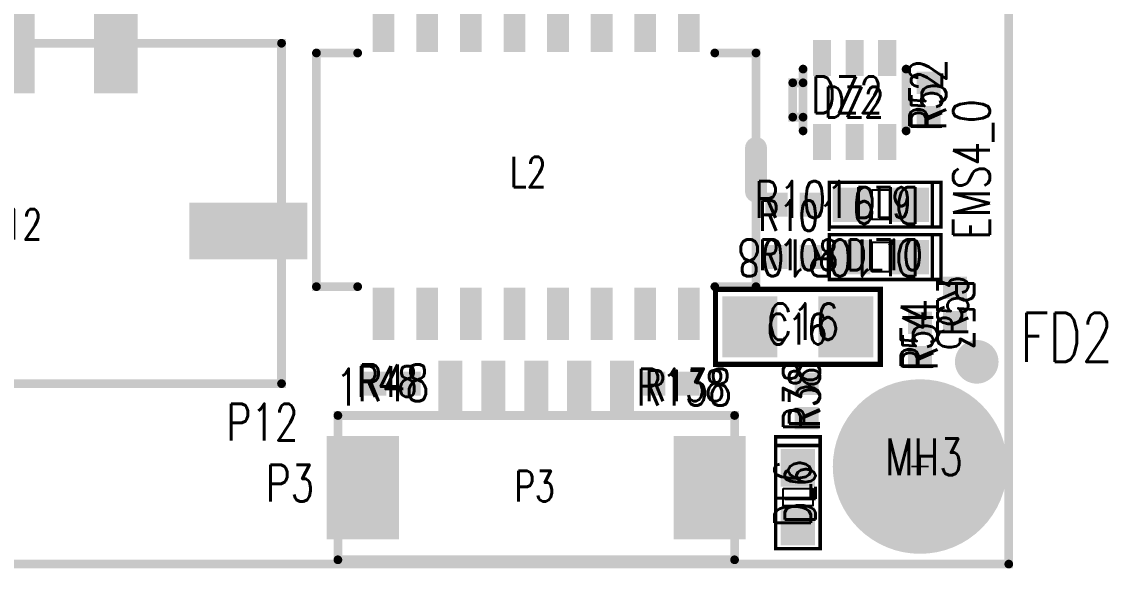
# Model space of a CAD drawing. Extents: x -29.1 to 31.9, y -21.3 to 21.1.
# Drawn here: x 0.26 to 31.9, y -21.32 to -5.22 of the extents above; entities that cross this region are included whole.
import ezdxf

# ---------------------------------------------------------------- set-up
doc = ezdxf.new("R2010")
doc.units = 0
doc.header["$MEASUREMENT"] = 0
doc.linetypes.add('KEEPOUT_00010000$0', pattern=[2, 1, 1])
doc.layers.get('0').update_dxf_attribs({"linetype": 'CONTINUOUS'})
for name, color, linetype in [('BOARD_OUTLINE_00', 5, 'CONTINUOUS'), ('DRIL_NPLTE_THRU_01', 3, 'CONTINUOUS'), ('DRIL_NPLTE_THRU_02', 112, 'CONTINUOUS'), ('DRIL_NPLTE_THRU_03', 2, 'CONTINUOUS'), ('DRIL_NPLTE_THRU_04', 4, 'CONTINUOUS'), ('DRIL_NPLTE_THRU_05', 171, 'CONTINUOUS'), ('DRIL_NPLTE_THRU_06', 1, 'CONTINUOUS'), ('DRIL_PLTE_THRU_01', 3, 'CONTINUOUS'), ('DRIL_PLTE_THRU_02', 112, 'CONTINUOUS'), ('DRIL_PLTE_THRU_03', 2, 'CONTINUOUS'), ('DRIL_PLTE_THRU_04', 4, 'CONTINUOUS'), ('DRIL_PLTE_THRU_05', 171, 'CONTINUOUS'), ('DRIL_PLTE_THRU_06', 1, 'CONTINUOUS'), ('DRIL_SYMBOL', 5, 'CONTINUOUS'), ('KEEPOUT_01', 136, 'CONTINUOUS'), ('PADS_BOT', 1, 'CONTINUOUS'), ('PADS_INNER', 3, 'CONTINUOUS'), ('PADS_TOP', 3, 'CONTINUOUS'), ('PART_NAME_01', 6, 'CONTINUOUS'), ('PART_NAME_11', 112, 'CONTINUOUS'), ('PART_TOP_2DLINE_01', 6, 'CONTINUOUS'), ('TEXT_22', 6, 'CONTINUOUS')]:
    doc.layers.add(name, color=color, linetype=linetype)
doc.styles.add('W0$1524', font='simplex', dxfattribs={"width": 0.75})
doc.styles.add('W0$2032', font='simplex', dxfattribs={"width": 0.75})
doc.styles.add('W0$254', font='simplex', dxfattribs={"width": 0.75})

# ---------------------------------------------------------------- blocks, each defined once
blk = doc.blocks.new('SMOOTH_0$254')
at = {"const_width": 0.127}
blk.add_lwpolyline([(-0.0635, 0, 1), (0.0635, 0, 1)], format="xyb", close=True, dxfattribs=at)
blk = doc.blocks.new('BOARD_1')
at = {"layer": 'BOARD_OUTLINE_00', "const_width": 0.254}
blk.add_lwpolyline([(0, 0), (58, 0), (58, 42), (0, 42)], close=True, dxfattribs=at)
at = {"layer": 'BOARD_OUTLINE_00'}
blk.add_blockref('SMOOTH_0$254', (58, 0), dxfattribs=at)
blk = doc.blocks.new('SMOOTH_0$1524')
at = {"const_width": 0.0762}
blk.add_lwpolyline([(-0.0381, 0, 1), (0.0381, 0, 1)], format="xyb", close=True, dxfattribs=at)
blk = doc.blocks.new('PART_BODY_TOP_61')
at = {"layer": 'PART_TOP_2DLINE_01', "const_width": 0.1524}
blk.add_lwpolyline([(2.4003, -1.0922), (-2.4003, -1.0922), (-2.4003, 1.0922), (2.4003, 1.0922)], close=True, dxfattribs=at)
at = {"layer": 'PART_TOP_2DLINE_01'}
for p in [(-2.4003, 1.0922), (2.4003, 1.0922), (-2.4003, -1.0922), (2.4003, -1.0922)]:
    blk.add_blockref('SMOOTH_0$1524', p, dxfattribs=at)
blk = doc.blocks.new('DRIL_HOLE_0')
blk.add_lwpolyline([(0, 0, 1), (0, 0, 1)], format="xyb", close=True)
blk = doc.blocks.new('PAD_0')
blk.add_lwpolyline([(0, 0, 1), (0, 0, 1)], format="xyb", close=True)
blk = doc.blocks.new('PAD_2')
at = {"const_width": 1.6}
blk.add_lwpolyline([(-0.889, 0), (0.889, 0)], dxfattribs=at)
blk = doc.blocks.new('STK_TOP_8')
at = {"layer": 'DRIL_PLTE_THRU_01'}
blk.add_blockref('DRIL_HOLE_0', (0, 0), dxfattribs=at)
at = {"layer": 'DRIL_PLTE_THRU_02'}
blk.add_blockref('DRIL_HOLE_0', (0, 0), dxfattribs=at)
at = {"layer": 'DRIL_PLTE_THRU_03'}
blk.add_blockref('DRIL_HOLE_0', (0, 0), dxfattribs=at)
at = {"layer": 'DRIL_PLTE_THRU_04'}
blk.add_blockref('DRIL_HOLE_0', (0, 0), dxfattribs=at)
at = {"layer": 'DRIL_PLTE_THRU_05'}
blk.add_blockref('DRIL_HOLE_0', (0, 0), dxfattribs=at)
at = {"layer": 'DRIL_PLTE_THRU_06'}
blk.add_blockref('DRIL_HOLE_0', (0, 0), dxfattribs=at)
at = {"layer": 'PADS_BOT'}
blk.add_blockref('PAD_0', (0, 0), dxfattribs=at)
at = {"layer": 'PADS_INNER'}
blk.add_blockref('PAD_0', (0, 0), dxfattribs=at)
at = {"layer": 'PADS_TOP', "rotation": 90}
blk.add_blockref('PAD_2', (0, 0), dxfattribs=at)
blk = doc.blocks.new('SYM_TOP_6')
for name, p in [('STK_TOP_8', (-1.397, 0)), ('STK_TOP_8', (1.397, 0)), ('PART_BODY_TOP_61', (0, 0))]:
    blk.add_blockref(name, p)
blk = doc.blocks.new('PART_TOP_6')
blk.add_blockref('SYM_TOP_6', (0, 0))
at = {"layer": 'PART_NAME_01', "style": 'W0$2032', "width": 0.75}
blk.add_text('C16', height=1.0668, rotation=180, dxfattribs=at).set_placement((0.889, 0.381))
at = {"layer": 'PART_NAME_11', "style": 'W0$1524', "width": 0.75}
blk.add_text('C16', height=0.889, rotation=180, dxfattribs=at).set_placement((0.889, 0.508))
blk = doc.blocks.new('PART_BODY_TOP_65')
at = {"layer": 'PART_TOP_2DLINE_01', "const_width": 0.254}
for points in [[(-1.5, 0.9), (-1.5, -0.9)], [(1.5, 0.9), (1.5, -0.9)]]:
    blk.add_lwpolyline(points, dxfattribs=at)
blk.add_lwpolyline([(-1.5, -0.5), (-1.8, -0.5), (-1.8, 0.5), (-1.5, 0.5)], close=True, dxfattribs=at)
at = {"layer": 'PART_TOP_2DLINE_01'}
for p in [(-1.5, 0.9), (1.5, 0.9), (-1.8, 0.5), (-1.5, 0.5), (-1.8, -0.5), (-1.5, -0.5), (-1.5, -0.9), (1.5, -0.9)]:
    blk.add_blockref('SMOOTH_0$254', p, dxfattribs=at)
blk = doc.blocks.new('PAD_7')
at = {"const_width": 0.53}
blk.add_lwpolyline([(-0.525, 0), (0.525, 0)], dxfattribs=at)
blk = doc.blocks.new('STK_TOP_11')
at = {"layer": 'DRIL_NPLTE_THRU_01'}
blk.add_blockref('DRIL_HOLE_0', (0, 0), dxfattribs=at)
at = {"layer": 'DRIL_NPLTE_THRU_02'}
blk.add_blockref('DRIL_HOLE_0', (0, 0), dxfattribs=at)
at = {"layer": 'DRIL_NPLTE_THRU_03'}
blk.add_blockref('DRIL_HOLE_0', (0, 0), dxfattribs=at)
at = {"layer": 'DRIL_NPLTE_THRU_04'}
blk.add_blockref('DRIL_HOLE_0', (0, 0), dxfattribs=at)
at = {"layer": 'DRIL_NPLTE_THRU_05'}
blk.add_blockref('DRIL_HOLE_0', (0, 0), dxfattribs=at)
at = {"layer": 'DRIL_NPLTE_THRU_06'}
blk.add_blockref('DRIL_HOLE_0', (0, 0), dxfattribs=at)
at = {"layer": 'PADS_BOT'}
blk.add_blockref('PAD_0', (0, 0), dxfattribs=at)
at = {"layer": 'PADS_INNER'}
blk.add_blockref('PAD_0', (0, 0), dxfattribs=at)
at = {"layer": 'PADS_TOP', "rotation": 90}
blk.add_blockref('PAD_7', (0, 0), dxfattribs=at)
blk = doc.blocks.new('SYM_TOP_10')
for name, p in [('STK_TOP_11', (-0.95, 1.225)), ('STK_TOP_11', (0, 1.225)), ('STK_TOP_11', (0.95, 1.225)), ('PART_BODY_TOP_65', (0, 0)), ('STK_TOP_11', (-0.95, -1.225)), ('STK_TOP_11', (0, -1.225)), ('STK_TOP_11', (0.95, -1.225))]:
    blk.add_blockref(name, p)
blk = doc.blocks.new('PART_TOP_23')
blk.add_blockref('SYM_TOP_10', (0, 0))
at = {"layer": 'PART_NAME_01', "style": 'W0$2032', "width": 0.75}
blk.add_text('DZ2', height=1.0668, dxfattribs=at).set_placement((-1.27, -0.381))
at = {"layer": 'PART_NAME_11', "style": 'W0$1524', "width": 0.75}
blk.add_text('DZ2', height=0.889, dxfattribs=at).set_placement((-0.889, -0.508))
blk = doc.blocks.new('PART_BODY_TOP_68')
at = {"layer": 'PART_TOP_2DLINE_01', "const_width": 0.254}
blk.add_lwpolyline([(-5.775, -0.8), (5.775, -0.8), (5.775, -5), (-5.775, -5)], close=True, dxfattribs=at)
at = {"layer": 'PART_TOP_2DLINE_01'}
for p in [(-5.775, -0.8), (5.775, -0.8), (-5.775, -5), (5.775, -5)]:
    blk.add_blockref('SMOOTH_0$254', p, dxfattribs=at)
blk = doc.blocks.new('PAD_8')
at = {"const_width": 0.7}
blk.add_lwpolyline([(-0.8, 0), (0.8, 0)], dxfattribs=at)
blk = doc.blocks.new('STK_TOP_12')
at = {"layer": 'DRIL_NPLTE_THRU_01'}
blk.add_blockref('DRIL_HOLE_0', (0, 0), dxfattribs=at)
at = {"layer": 'DRIL_NPLTE_THRU_02'}
blk.add_blockref('DRIL_HOLE_0', (0, 0), dxfattribs=at)
at = {"layer": 'DRIL_NPLTE_THRU_03'}
blk.add_blockref('DRIL_HOLE_0', (0, 0), dxfattribs=at)
at = {"layer": 'DRIL_NPLTE_THRU_04'}
blk.add_blockref('DRIL_HOLE_0', (0, 0), dxfattribs=at)
at = {"layer": 'DRIL_NPLTE_THRU_05'}
blk.add_blockref('DRIL_HOLE_0', (0, 0), dxfattribs=at)
at = {"layer": 'DRIL_NPLTE_THRU_06'}
blk.add_blockref('DRIL_HOLE_0', (0, 0), dxfattribs=at)
at = {"layer": 'PADS_BOT'}
blk.add_blockref('PAD_0', (0, 0), dxfattribs=at)
at = {"layer": 'PADS_INNER'}
blk.add_blockref('PAD_0', (0, 0), dxfattribs=at)
at = {"layer": 'PADS_TOP', "rotation": 90}
blk.add_blockref('PAD_8', (0, 0), dxfattribs=at)
blk = doc.blocks.new('PAD_9')
at = {"const_width": 2.1}
blk.add_lwpolyline([(-1.5, 0), (1.5, 0)], dxfattribs=at)
blk = doc.blocks.new('STK_TOP_13')
at = {"layer": 'DRIL_NPLTE_THRU_01'}
blk.add_blockref('DRIL_HOLE_0', (0, 0), dxfattribs=at)
at = {"layer": 'DRIL_NPLTE_THRU_02'}
blk.add_blockref('DRIL_HOLE_0', (0, 0), dxfattribs=at)
at = {"layer": 'DRIL_NPLTE_THRU_03'}
blk.add_blockref('DRIL_HOLE_0', (0, 0), dxfattribs=at)
at = {"layer": 'DRIL_NPLTE_THRU_04'}
blk.add_blockref('DRIL_HOLE_0', (0, 0), dxfattribs=at)
at = {"layer": 'DRIL_NPLTE_THRU_05'}
blk.add_blockref('DRIL_HOLE_0', (0, 0), dxfattribs=at)
at = {"layer": 'DRIL_NPLTE_THRU_06'}
blk.add_blockref('DRIL_HOLE_0', (0, 0), dxfattribs=at)
at = {"layer": 'PADS_BOT'}
blk.add_blockref('PAD_0', (0, 0), dxfattribs=at)
at = {"layer": 'PADS_INNER'}
blk.add_blockref('PAD_0', (0, 0), dxfattribs=at)
at = {"layer": 'PADS_TOP', "rotation": 90}
blk.add_blockref('PAD_9', (0, 0), dxfattribs=at)
blk = doc.blocks.new('SYM_TOP_13')
for name, p in [('STK_TOP_12', (-2.5, 0)), ('STK_TOP_12', (-1.25, 0)), ('STK_TOP_12', (0, 0)), ('STK_TOP_12', (1.25, 0)), ('STK_TOP_12', (2.5, 0)), ('STK_TOP_13', (-5.05, -2.9)), ('STK_TOP_13', (5.05, -2.9)), ('PART_BODY_TOP_68', (0, 0))]:
    blk.add_blockref(name, p)
blk = doc.blocks.new('PART_TOP_34')
blk.add_blockref('SYM_TOP_13', (0, 0))
at = {"layer": 'PART_NAME_01', "style": 'W0$2032', "width": 0.75}
blk.add_text('P3', height=1.0668, dxfattribs=at).set_placement((-7.874, -3.302))
at = {"layer": 'PART_NAME_11', "style": 'W0$1524', "width": 0.75}
blk.add_text('P3', height=0.889, dxfattribs=at).set_placement((-0.635, -3.302))
blk = doc.blocks.new('PAD_20')
at = {"const_width": 0.65}
blk.add_lwpolyline([(-0.35, 0), (0.35, 0)], dxfattribs=at)
blk = doc.blocks.new('STK_TOP_31')
at = {"layer": 'DRIL_NPLTE_THRU_01'}
blk.add_blockref('DRIL_HOLE_0', (0, 0), dxfattribs=at)
at = {"layer": 'DRIL_NPLTE_THRU_02'}
blk.add_blockref('DRIL_HOLE_0', (0, 0), dxfattribs=at)
at = {"layer": 'DRIL_NPLTE_THRU_03'}
blk.add_blockref('DRIL_HOLE_0', (0, 0), dxfattribs=at)
at = {"layer": 'DRIL_NPLTE_THRU_04'}
blk.add_blockref('DRIL_HOLE_0', (0, 0), dxfattribs=at)
at = {"layer": 'DRIL_NPLTE_THRU_05'}
blk.add_blockref('DRIL_HOLE_0', (0, 0), dxfattribs=at)
at = {"layer": 'DRIL_NPLTE_THRU_06'}
blk.add_blockref('DRIL_HOLE_0', (0, 0), dxfattribs=at)
at = {"layer": 'PADS_BOT'}
blk.add_blockref('PAD_0', (0, 0), dxfattribs=at)
at = {"layer": 'PADS_INNER'}
blk.add_blockref('PAD_0', (0, 0), dxfattribs=at)
at = {"layer": 'PADS_TOP', "rotation": 90}
blk.add_blockref('PAD_20', (0, 0), dxfattribs=at)
blk = doc.blocks.new('SYM_TOP_25')
for p in [(-0.5, 0), (0.5, 0)]:
    blk.add_blockref('STK_TOP_31', p)
blk = doc.blocks.new('PART_TOP_157')
blk.add_blockref('SYM_TOP_25', (0, 0))
at = {"layer": 'PART_NAME_01', "style": 'W0$2032', "width": 0.75}
blk.add_text('R108', height=1.0668, dxfattribs=at).set_placement((-1.143, -0.508))
at = {"layer": 'PART_NAME_11', "style": 'W0$1524', "width": 0.75}
blk.add_text('R108', height=0.889, rotation=180, dxfattribs=at).set_placement((1.016, 0.381))
blk = doc.blocks.new('PART_TOP_190')
blk.add_blockref('SYM_TOP_25', (0, 0))
at = {"layer": 'PART_NAME_01', "style": 'W0$2032', "width": 0.75}
blk.add_text('R101', height=1.0668, rotation=180, dxfattribs=at).set_placement((1.143, 0.381))
at = {"layer": 'PART_NAME_11', "style": 'W0$1524', "width": 0.75}
blk.add_text('R101', height=0.889, rotation=180, dxfattribs=at).set_placement((1.016, 0.762))
blk = doc.blocks.new('PART_TOP_210')
blk.add_blockref('SYM_TOP_25', (0, 0))
at = {"layer": 'PART_NAME_01', "style": 'W0$2032', "width": 0.75}
blk.add_text('R38', height=1.0668, rotation=180, dxfattribs=at).set_placement((0.889, 0.381))
at = {"layer": 'PART_NAME_11', "style": 'W0$1524', "width": 0.75}
blk.add_text('R38', height=0.889, rotation=180, dxfattribs=at).set_placement((0.762, 0.381))
blk = doc.blocks.new('PART_TOP_221')
blk.add_blockref('SYM_TOP_25', (0, 0))
at = {"layer": 'PART_NAME_01', "style": 'W0$2032', "width": 0.75}
blk.add_text('R48', height=1.0668, dxfattribs=at).set_placement((-1.016, -0.508))
at = {"layer": 'PART_NAME_11', "style": 'W0$1524', "width": 0.75}
blk.add_text('R48', height=0.889, dxfattribs=at).set_placement((-1.016, -0.381))
blk = doc.blocks.new('PART_TOP_226')
blk.add_blockref('SYM_TOP_25', (0, 0))
at = {"layer": 'PART_NAME_01', "style": 'W0$2032', "width": 0.75}
blk.add_text('R52', height=1.0668, dxfattribs=at).set_placement((-0.889, -0.508))
at = {"layer": 'PART_NAME_11', "style": 'W0$1524', "width": 0.75}
blk.add_text('R52', height=0.889, dxfattribs=at).set_placement((-0.889, -0.381))
blk = doc.blocks.new('PART_TOP_227')
blk.add_blockref('SYM_TOP_25', (0, 0))
at = {"layer": 'PART_NAME_01', "style": 'W0$2032', "width": 0.75}
blk.add_text('R53', height=1.0668, dxfattribs=at).set_placement((-0.762, -0.508))
at = {"layer": 'PART_NAME_11', "style": 'W0$1524', "width": 0.75}
blk.add_text('R53', height=0.889, rotation=180, dxfattribs=at).set_placement((0.889, 0.381))
blk = doc.blocks.new('PART_TOP_228')
blk.add_blockref('SYM_TOP_25', (0, 0))
at = {"layer": 'PART_NAME_01', "style": 'W0$2032', "width": 0.75}
blk.add_text('R54', height=1.0668, dxfattribs=at).set_placement((-0.889, -0.508))
at = {"layer": 'PART_NAME_11', "style": 'W0$1524', "width": 0.75}
blk.add_text('R54', height=0.889, dxfattribs=at).set_placement((-0.889, -0.381))
blk = doc.blocks.new('PART_TOP_292')
blk.add_blockref('SYM_TOP_25', (0, 0))
at = {"layer": 'PART_NAME_01', "style": 'W0$2032', "width": 0.75}
blk.add_text('R138', height=1.0668, dxfattribs=at).set_placement((-1.016, -0.635))
at = {"layer": 'PART_NAME_11', "style": 'W0$1524', "width": 0.75}
blk.add_text('R138', height=0.889, dxfattribs=at).set_placement((-0.762, -0.508))
blk = doc.blocks.new('SMOOTH_0$1016')
at = {"const_width": 0.0508}
blk.add_lwpolyline([(-0.0254, 0, 1), (0.0254, 0, 1)], format="xyb", close=True, dxfattribs=at)
blk = doc.blocks.new('PART_BODY_TOP_81')
at = {"layer": 'KEEPOUT_01', "linetype": 'KEEPOUT_00010000$0'}
blk.add_lwpolyline([(-0.4318, 0.254), (0.4318, 0.254), (0.4318, -0.254), (-0.4318, -0.254)], close=True, dxfattribs=at)
at = {"layer": 'PART_TOP_2DLINE_01', "const_width": 0.1016}
for points in [[(-0.65, 1.4986), (-0.65, 1.7526), (0.65, 1.7526), (0.65, 1.4986)], [(-0.65, -1.5), (0.65, -1.5), (0.65, 1.5), (-0.65, 1.5), (-0.65, -1.5)]]:
    blk.add_lwpolyline(points, dxfattribs=at)
at = {"layer": 'PART_TOP_2DLINE_01'}
for p in [(-0.65, 1.7526), (0.65, 1.7526), (-0.65, 1.5), (-0.65, 1.4986), (0.65, 1.5), (0.65, 1.4986), (-0.65, -1.5), (-0.65, -1.5), (0.65, -1.5)]:
    blk.add_blockref('SMOOTH_0$1016', p, dxfattribs=at)
blk = doc.blocks.new('PAD_4')
at = {"const_width": 1}
blk.add_lwpolyline([(-0.55, 0), (0.55, 0)], dxfattribs=at)
blk = doc.blocks.new('STK_TOP_6')
at = {"layer": 'DRIL_NPLTE_THRU_01'}
blk.add_blockref('DRIL_HOLE_0', (0, 0), dxfattribs=at)
at = {"layer": 'DRIL_NPLTE_THRU_02'}
blk.add_blockref('DRIL_HOLE_0', (0, 0), dxfattribs=at)
at = {"layer": 'DRIL_NPLTE_THRU_03'}
blk.add_blockref('DRIL_HOLE_0', (0, 0), dxfattribs=at)
at = {"layer": 'DRIL_NPLTE_THRU_04'}
blk.add_blockref('DRIL_HOLE_0', (0, 0), dxfattribs=at)
at = {"layer": 'DRIL_NPLTE_THRU_05'}
blk.add_blockref('DRIL_HOLE_0', (0, 0), dxfattribs=at)
at = {"layer": 'DRIL_NPLTE_THRU_06'}
blk.add_blockref('DRIL_HOLE_0', (0, 0), dxfattribs=at)
at = {"layer": 'PADS_BOT'}
blk.add_blockref('PAD_0', (0, 0), dxfattribs=at)
at = {"layer": 'PADS_INNER'}
blk.add_blockref('PAD_0', (0, 0), dxfattribs=at)
at = {"layer": 'PADS_TOP', "rotation": 90}
blk.add_blockref('PAD_4', (0, 0), dxfattribs=at)
blk = doc.blocks.new('SYM_TOP_26')
for name, p in [('STK_TOP_6', (0, 0.85)), ('PART_BODY_TOP_81', (0, 0)), ('STK_TOP_6', (0, -0.85))]:
    blk.add_blockref(name, p)
blk = doc.blocks.new('PART_TOP_298')
blk.add_blockref('SYM_TOP_26', (0, 0))
at = {"layer": 'PART_NAME_01', "style": 'W0$2032', "width": 0.75}
blk.add_text('DL6', height=1.0668, rotation=90, dxfattribs=at).set_placement((0.381, -0.889))
at = {"layer": 'PART_NAME_11', "style": 'W0$1524', "width": 0.75}
blk.add_text('DL6', height=0.889, rotation=90, dxfattribs=at).set_placement((0.508, -0.762))
blk = doc.blocks.new('PART_TOP_301')
blk.add_blockref('SYM_TOP_26', (0, 0))
at = {"layer": 'PART_NAME_01', "style": 'W0$2032', "width": 0.75}
blk.add_text('DL9', height=1.0668, rotation=270, dxfattribs=at).set_placement((-0.508, 1.143))
at = {"layer": 'PART_NAME_11', "style": 'W0$1524', "width": 0.75}
blk.add_text('DL9', height=0.889, rotation=90, dxfattribs=at).set_placement((0.381, -0.762))
blk = doc.blocks.new('PART_TOP_302')
blk.add_blockref('SYM_TOP_26', (0, 0))
at = {"layer": 'PART_NAME_01', "style": 'W0$2032', "width": 0.75}
blk.add_text('DL10', height=1.0668, rotation=270, dxfattribs=at).set_placement((-0.508, 1.143))
at = {"layer": 'PART_NAME_11', "style": 'W0$1524', "width": 0.75}
blk.add_text('DL10', height=0.889, rotation=90, dxfattribs=at).set_placement((0.381, -1.016))
blk = doc.blocks.new('SMOOTH_0$635')
at = {"const_width": 0.3175}
blk.add_lwpolyline([(-0.15875, 0, 1), (0.15875, 0, 1)], format="xyb", close=True, dxfattribs=at)
blk = doc.blocks.new('PART_BODY_TOP_82')
at = {"layer": 'PART_TOP_2DLINE_01'}
for points, const_width in [([(-6.4, 3.4), (-6.4, -3.4), (-5.2, -3.4)], 0.254), ([(-6.4, 3.4), (-5.2, 3.4)], 0.254), ([(6.4, -3.4), (6.4, 3.4), (5.2, 3.4)], 0.254), ([(-6.4, 0.635), (-6.4, -0.635)], 0.635), ([(6.4, -3.4), (5.2, -3.4)], 0.254)]:
    blk.add_lwpolyline(points, dxfattribs=dict(at, const_width=const_width))
for name, p in [('SMOOTH_0$254', (-6.4, 3.4)), ('SMOOTH_0$254', (-6.4, 3.4)), ('SMOOTH_0$254', (-5.2, 3.4)), ('SMOOTH_0$254', (5.2, 3.4)), ('SMOOTH_0$254', (6.4, 3.4)), ('SMOOTH_0$635', (-6.4, 0.635)), ('SMOOTH_0$635', (-6.4, -0.635)), ('SMOOTH_0$254', (-6.4, -3.4)), ('SMOOTH_0$254', (-5.2, -3.4)), ('SMOOTH_0$254', (5.2, -3.4)), ('SMOOTH_0$254', (6.4, -3.4)), ('SMOOTH_0$254', (6.4, -3.4))]:
    blk.add_blockref(name, p, dxfattribs=at)
blk = doc.blocks.new('PAD_21')
at = {"const_width": 0.635}
blk.add_lwpolyline([(-0.762, 0), (0.762, 0)], dxfattribs=at)
blk = doc.blocks.new('STK_TOP_32')
at = {"layer": 'DRIL_NPLTE_THRU_01'}
blk.add_blockref('DRIL_HOLE_0', (0, 0), dxfattribs=at)
at = {"layer": 'DRIL_NPLTE_THRU_02'}
blk.add_blockref('DRIL_HOLE_0', (0, 0), dxfattribs=at)
at = {"layer": 'DRIL_NPLTE_THRU_03'}
blk.add_blockref('DRIL_HOLE_0', (0, 0), dxfattribs=at)
at = {"layer": 'DRIL_NPLTE_THRU_04'}
blk.add_blockref('DRIL_HOLE_0', (0, 0), dxfattribs=at)
at = {"layer": 'DRIL_NPLTE_THRU_05'}
blk.add_blockref('DRIL_HOLE_0', (0, 0), dxfattribs=at)
at = {"layer": 'DRIL_NPLTE_THRU_06'}
blk.add_blockref('DRIL_HOLE_0', (0, 0), dxfattribs=at)
at = {"layer": 'PADS_BOT'}
blk.add_blockref('PAD_0', (0, 0), dxfattribs=at)
at = {"layer": 'PADS_INNER'}
blk.add_blockref('PAD_0', (0, 0), dxfattribs=at)
at = {"layer": 'PADS_TOP', "rotation": 90}
blk.add_blockref('PAD_21', (0, 0), dxfattribs=at)
blk = doc.blocks.new('SYM_TOP_27')
for name, p in [('STK_TOP_32', (-4.445, 4.191)), ('STK_TOP_32', (-3.175, 4.191)), ('STK_TOP_32', (-1.905, 4.191)), ('STK_TOP_32', (-0.635, 4.191)), ('STK_TOP_32', (0.635, 4.191)), ('STK_TOP_32', (1.905, 4.191)), ('STK_TOP_32', (3.175, 4.191)), ('STK_TOP_32', (4.445, 4.191)), ('PART_BODY_TOP_82', (0, 0)), ('STK_TOP_32', (-4.445, -4.191)), ('STK_TOP_32', (-3.175, -4.191)), ('STK_TOP_32', (-1.905, -4.191)), ('STK_TOP_32', (-0.635, -4.191)), ('STK_TOP_32', (0.635, -4.191)), ('STK_TOP_32', (1.905, -4.191)), ('STK_TOP_32', (3.175, -4.191)), ('STK_TOP_32', (4.445, -4.191))]:
    blk.add_blockref(name, p)
blk = doc.blocks.new('PART_TOP_304')
blk.add_blockref('SYM_TOP_27', (0, 0))
at = {"layer": 'PART_NAME_01', "style": 'W0$2032', "width": 0.75}
blk.add_text('L2', height=1.0668, rotation=180, dxfattribs=at).set_placement((-0.254, -5.334))
at = {"layer": 'PART_NAME_11', "style": 'W0$1524', "width": 0.75}
blk.add_text('L2', height=0.889, rotation=180, dxfattribs=at).set_placement((0.762, 0.508))
blk = doc.blocks.new('PAD_26')
at = {"const_width": 0.635}
blk.add_lwpolyline([(0, -0.3175, 1), (0, 0.3175, 1)], format="xyb", close=True, dxfattribs=at)
blk = doc.blocks.new('STK_TOP_42')
at = {"layer": 'DRIL_NPLTE_THRU_01'}
blk.add_blockref('DRIL_HOLE_0', (0, 0), dxfattribs=at)
at = {"layer": 'DRIL_NPLTE_THRU_02'}
blk.add_blockref('DRIL_HOLE_0', (0, 0), dxfattribs=at)
at = {"layer": 'DRIL_NPLTE_THRU_03'}
blk.add_blockref('DRIL_HOLE_0', (0, 0), dxfattribs=at)
at = {"layer": 'DRIL_NPLTE_THRU_04'}
blk.add_blockref('DRIL_HOLE_0', (0, 0), dxfattribs=at)
at = {"layer": 'DRIL_NPLTE_THRU_05'}
blk.add_blockref('DRIL_HOLE_0', (0, 0), dxfattribs=at)
at = {"layer": 'DRIL_NPLTE_THRU_06'}
blk.add_blockref('DRIL_HOLE_0', (0, 0), dxfattribs=at)
at = {"layer": 'PADS_BOT'}
blk.add_blockref('PAD_0', (0, 0), dxfattribs=at)
at = {"layer": 'PADS_INNER'}
blk.add_blockref('PAD_0', (0, 0), dxfattribs=at)
at = {"layer": 'PADS_TOP'}
blk.add_blockref('PAD_26', (0, 0), dxfattribs=at)
blk = doc.blocks.new('SYM_TOP_32')
blk.add_blockref('STK_TOP_42', (0, 0))
blk = doc.blocks.new('PART_TOP_312')
blk.add_blockref('SYM_TOP_32', (0, 0))
at = {"layer": 'PART_NAME_01', "style": 'W0$254', "width": 0.75}
blk.add_text('FD2', height=1.4224, dxfattribs=at).set_placement((1.27, 0))
blk = doc.blocks.new('DRIL_SYMBOL_2$794')
at = {"layer": 'DRIL_SYMBOL', "const_width": 0.0508}
for points in [[(-0.254, 0), (0.254, 0)], [(0, -0.254), (0, 0.254)]]:
    blk.add_lwpolyline(points, dxfattribs=at)
blk = doc.blocks.new('DRIL_HOLE_2$794')
at = {"const_width": 1.397}
blk.add_lwpolyline([(-0.6985, 0, 1), (0.6985, 0, 1)], format="xyb", close=True, dxfattribs=at)
blk.add_blockref('DRIL_SYMBOL_2$794', (0, 0))
blk = doc.blocks.new('PAD_30')
at = {"const_width": 2.54}
blk.add_lwpolyline([(0, -1.27, 1), (0, 1.27, 1)], format="xyb", close=True, dxfattribs=at)
blk = doc.blocks.new('STK_TOP_45')
at = {"layer": 'DRIL_PLTE_THRU_01'}
blk.add_blockref('DRIL_HOLE_2$794', (0, 0), dxfattribs=at)
at = {"layer": 'DRIL_PLTE_THRU_02'}
blk.add_blockref('DRIL_HOLE_2$794', (0, 0), dxfattribs=at)
at = {"layer": 'DRIL_PLTE_THRU_03'}
blk.add_blockref('DRIL_HOLE_2$794', (0, 0), dxfattribs=at)
at = {"layer": 'DRIL_PLTE_THRU_04'}
blk.add_blockref('DRIL_HOLE_2$794', (0, 0), dxfattribs=at)
at = {"layer": 'DRIL_PLTE_THRU_05'}
blk.add_blockref('DRIL_HOLE_2$794', (0, 0), dxfattribs=at)
at = {"layer": 'DRIL_PLTE_THRU_06'}
blk.add_blockref('DRIL_HOLE_2$794', (0, 0), dxfattribs=at)
at = {"layer": 'PADS_BOT'}
blk.add_blockref('PAD_30', (0, 0), dxfattribs=at)
at = {"layer": 'PADS_INNER'}
blk.add_blockref('PAD_30', (0, 0), dxfattribs=at)
at = {"layer": 'PADS_TOP'}
blk.add_blockref('PAD_30', (0, 0), dxfattribs=at)
blk = doc.blocks.new('SYM_TOP_35')
blk.add_blockref('STK_TOP_45', (0, 0))
blk = doc.blocks.new('PART_TOP_324')
blk.add_blockref('SYM_TOP_35', (0, 0))
at = {"layer": 'PART_NAME_01', "style": 'W0$2032', "width": 0.75}
blk.add_text('MH3', height=1.0668, dxfattribs=at).set_placement((-1.016, -0.254))
blk = doc.blocks.new('PART_BODY_TOP_91')
at = {"layer": 'PART_TOP_2DLINE_01', "const_width": 0.254}
blk.add_lwpolyline([(-7.8232, 0), (7.8232, 0), (7.8232, -9.906), (-7.8232, -9.906)], close=True, dxfattribs=at)
at = {"layer": 'PART_TOP_2DLINE_01'}
for p in [(-7.8232, 0), (7.8232, 0), (-7.8232, -9.906), (7.8232, -9.906)]:
    blk.add_blockref('SMOOTH_0$254', p, dxfattribs=at)
blk = doc.blocks.new('PAD_31')
at = {"const_width": 1.27}
blk.add_lwpolyline([(-1.4605, 0), (1.4605, 0)], dxfattribs=at)
blk = doc.blocks.new('STK_TOP_46')
at = {"layer": 'DRIL_NPLTE_THRU_01'}
blk.add_blockref('DRIL_HOLE_0', (0, 0), dxfattribs=at)
at = {"layer": 'DRIL_NPLTE_THRU_02'}
blk.add_blockref('DRIL_HOLE_0', (0, 0), dxfattribs=at)
at = {"layer": 'DRIL_NPLTE_THRU_03'}
blk.add_blockref('DRIL_HOLE_0', (0, 0), dxfattribs=at)
at = {"layer": 'DRIL_NPLTE_THRU_04'}
blk.add_blockref('DRIL_HOLE_0', (0, 0), dxfattribs=at)
at = {"layer": 'DRIL_NPLTE_THRU_05'}
blk.add_blockref('DRIL_HOLE_0', (0, 0), dxfattribs=at)
at = {"layer": 'DRIL_NPLTE_THRU_06'}
blk.add_blockref('DRIL_HOLE_0', (0, 0), dxfattribs=at)
at = {"layer": 'PADS_BOT'}
blk.add_blockref('PAD_0', (0, 0), dxfattribs=at)
at = {"layer": 'PADS_INNER'}
blk.add_blockref('PAD_0', (0, 0), dxfattribs=at)
at = {"layer": 'PADS_TOP', "rotation": 90}
blk.add_blockref('PAD_31', (0, 0), dxfattribs=at)
blk = doc.blocks.new('PAD_32')
at = {"const_width": 1.651}
blk.add_lwpolyline([(-1.7145, 0), (1.7145, 0)], dxfattribs=at)
blk = doc.blocks.new('STK_TOP_47')
at = {"layer": 'DRIL_NPLTE_THRU_01'}
blk.add_blockref('DRIL_HOLE_0', (0, 0), dxfattribs=at)
at = {"layer": 'DRIL_NPLTE_THRU_02'}
blk.add_blockref('DRIL_HOLE_0', (0, 0), dxfattribs=at)
at = {"layer": 'DRIL_NPLTE_THRU_03'}
blk.add_blockref('DRIL_HOLE_0', (0, 0), dxfattribs=at)
at = {"layer": 'DRIL_NPLTE_THRU_04'}
blk.add_blockref('DRIL_HOLE_0', (0, 0), dxfattribs=at)
at = {"layer": 'DRIL_NPLTE_THRU_05'}
blk.add_blockref('DRIL_HOLE_0', (0, 0), dxfattribs=at)
at = {"layer": 'DRIL_NPLTE_THRU_06'}
blk.add_blockref('DRIL_HOLE_0', (0, 0), dxfattribs=at)
at = {"layer": 'PADS_BOT'}
blk.add_blockref('PAD_0', (0, 0), dxfattribs=at)
at = {"layer": 'PADS_INNER'}
blk.add_blockref('PAD_0', (0, 0), dxfattribs=at)
at = {"layer": 'PADS_TOP'}
blk.add_blockref('PAD_32', (0, 0), dxfattribs=at)
blk = doc.blocks.new('SYM_TOP_36')
for name, p in [('STK_TOP_46', (-2.9972, 0)), ('STK_TOP_46', (0, 0)), ('STK_TOP_46', (2.9972, 0)), ('PART_BODY_TOP_91', (0, 0)), ('STK_TOP_47', (-6.858, -5.461)), ('STK_TOP_47', (6.858, -5.461))]:
    blk.add_blockref(name, p)
blk = doc.blocks.new('PART_TOP_332')
blk.add_blockref('SYM_TOP_36', (0, 0))
at = {"layer": 'PART_NAME_01', "style": 'W0$2032', "width": 0.75}
blk.add_text('P12', height=1.0668, dxfattribs=at).set_placement((6.223, -11.557))
at = {"layer": 'PART_NAME_11', "style": 'W0$1524', "width": 0.75}
blk.add_text('P12', height=0.889, dxfattribs=at).set_placement((-0.889, -5.715))

msp = doc.modelspace()

# ---------------------------------------------------------------- block references
for name, p in [('BOARD_1', (-29, -21)), ('PART_TOP_332', (0, -5.842)), ('PART_TOP_23', (24.511, -7.493)), ('PART_TOP_312', (28.067, -15.113)), ('PART_TOP_34', (15.24, -15.875)), ('PART_TOP_221', (11.049, -15.748)), ('PART_TOP_292', (19.177, -15.748)), ('PART_TOP_324', (26.416, -18.161)), ('PART_TOP_298', (22.86, -19.05))]:
    msp.add_blockref(name, p)
for name, p, rotation in [('PART_TOP_304', (15.24, -9.525), 180), ('PART_TOP_226', (26.67, -7.493), 90), ('PART_TOP_190', (22.733, -10.541), 180), ('PART_TOP_301', (25.273, -10.541), 270), ('PART_TOP_302', (25.273, -12.065), 270), ('PART_TOP_157', (22.733, -12.065), 180), ('PART_TOP_6', (22.86, -14.097), 180), ('PART_TOP_227', (27.432, -13.462), 270), ('PART_TOP_228', (26.416, -14.478), 90), ('PART_TOP_210', (23.114, -16.256), 270)]:
    msp.add_blockref(name, p, dxfattribs=dict(rotation=rotation))

# ---------------------------------------------------------------- texts
at = {"layer": 'TEXT_22', "style": 'W0$2032', "width": 0.75}
msp.add_text('EMS4_0', height=1.0668, rotation=90, dxfattribs=at).set_placement((28.448, -11.557))
msp.add_text('1', height=1.067, dxfattribs=at).set_placement((9.398, -16.383))

doc.saveas('drawing.dxf')
